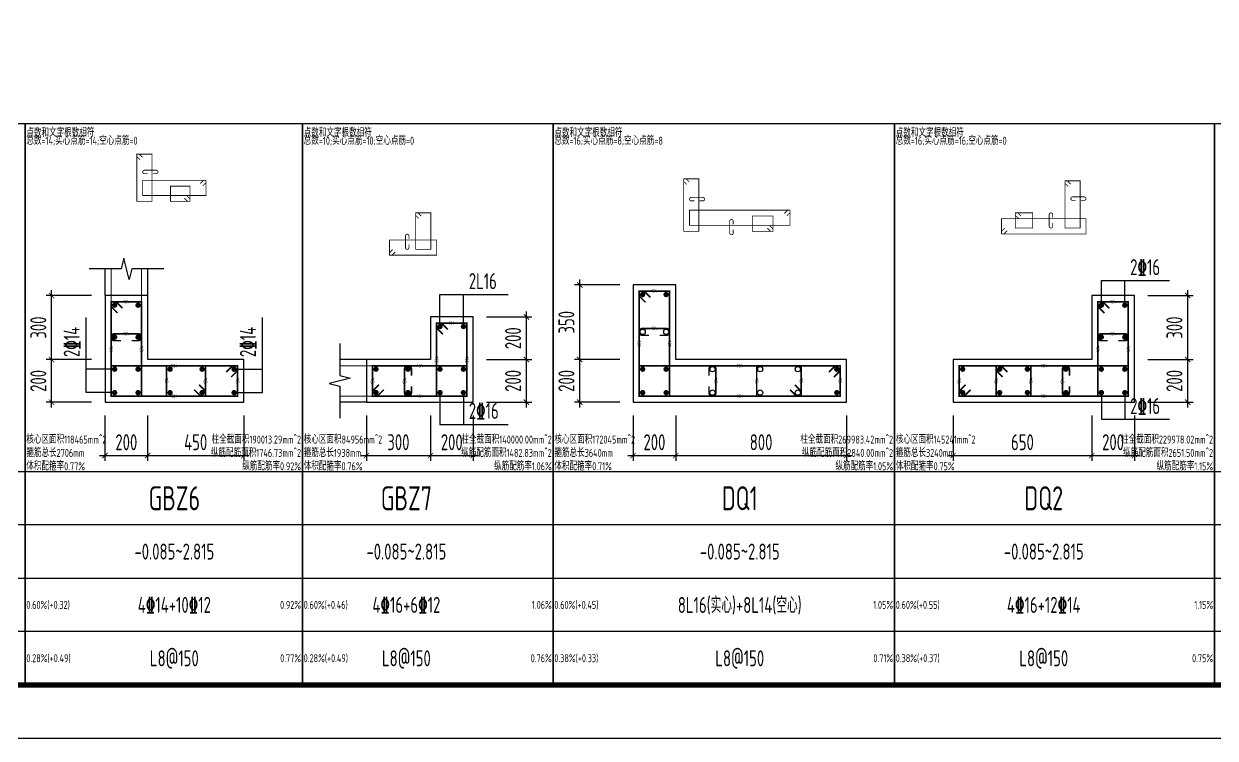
# Model space of a CAD drawing. Extents: x -668857 to 154266, y -275694 to 291306.
# Drawn here: x -319807 to -297470, y 97741 to 111138 of the extents above; entities that cross this region are included whole.
import ezdxf
from ezdxf.enums import TextEntityAlignment as Align

# ---------------------------------------------------------------- set-up
doc = ezdxf.new("R2010")
doc.units = 0
doc.header["$LTSCALE"] = 1000
doc.layers.get('0').update_dxf_attribs({"linetype": 'CONTINUOUS'})
doc.layers.get('DEFPOINTS').update_dxf_attribs({"linetype": 'CONTINUOUS'})
for name, color, linetype in [('-TK', 7, 'CONTINUOUS'), ('COLU_DE_DIM', 3, 'CONTINUOUS'), ('COLU_DE_TH', 7, 'CONTINUOUS'), ('LABEL', 1, 'CONTINUOUS'), ('LINK', 6, 'CONTINUOUS'), ('LINK-INDEX', 6, 'CONTINUOUS'), ('REIN', 6, 'CONTINUOUS'), ('TAB', 7, 'CONTINUOUS'), ('TAB_TEXT', 7, 'CONTINUOUS'), ('TEXT25', 2, 'CONTINUOUS'), ('THIN', 7, 'CONTINUOUS'), ('箍筋长度', 3, 'CONTINUOUS'), ('配箍校核', 34, 'CONTINUOUS')]:
    doc.layers.add(name, color=color, linetype=linetype)
doc.styles.add('BW_Rein', font='Tssdeng.shx', dxfattribs={"width": 0.7, "bigfont": 'hztxt.shx'})
doc.styles.add('TSSD_DIMENSION', font='Tssdeng.shx', dxfattribs={"width": 0.7, "bigfont": 'tssdchn.shx'})
doc.styles.add('TSSD_REIN', font='tssdeng.shx', dxfattribs={"width": 0.7, "height": 300, "bigfont": 'tssdchn.shx'})
doc.dimstyles.new('TSSD_25_100', dxfattribs={"dimtxt": 300, "dimasz": 100, "dimexe": 100, "dimexo": 250, "dimgap": 100, "dimtad": 1, "dimdec": 0, "dimlfac": 0.25, "dimzin": 0, "dimdsep": 46, "dimtxsty": 'TSSD_DIMENSION', "dimblk": 'ARCHTICK', "dimcen": 0, "dimdle": 100, "dimclrt": 7, "dimadec": 0, "dimazin": 0, "dimtfac": 1, "dimtdec": 0, "dimtix": 1, "dimtmove": 2, "dimatfit": 3, "dimldrblk": 'ARCHTICK', "dimfxl": 0, "dimtolj": 1, "dimtzin": 0, "dimarcsym": 0})

# ---------------------------------------------------------------- blocks, each defined once
blk = doc.blocks.new('_ArchTick')
at = {"color": 0, "linetype": 'ByBlock', "const_width": 0.15}
blk.add_lwpolyline([(-0.5, -0.5), (0.5, 0.5)], dxfattribs=at)
blk = doc.blocks.new('*D2140')
at = {"layer": 'COLU_DE_DIM', "color": 0, "lineweight": -2}
for p, q in [((-308384, 103791), (-308384, 102941)), ((-307584, 103791), (-307584, 102941)), ((-308484, 103041), (-307484, 103041))]:
    blk.add_line(p, q, dxfattribs=at)
at = {"layer": 'DEFPOINTS', "color": 0}
for p in [(-308384, 104041), (-307584, 104041), (-307584, 103041)]:
    blk.add_point(p, dxfattribs=at)
at = {"layer": 'COLU_DE_DIM', "color": 0, "lineweight": -2, "xscale": 100, "yscale": 100, "zscale": 100, "rotation": 180}
blk.add_blockref('_ArchTick', (-308384, 103041), dxfattribs=at)
at = {"layer": 'COLU_DE_DIM', "color": 0, "lineweight": -2, "xscale": 100, "yscale": 100, "zscale": 100}
blk.add_blockref('_ArchTick', (-307584, 103041), dxfattribs=at)
at = {"layer": 'COLU_DE_DIM', "color": 7, "insert": (-307984, 103291), "char_height": 300, "attachment_point": 5, "style": 'TSSD_DIMENSION'}
blk.add_mtext('\\A1;200', dxfattribs=at)
blk = doc.blocks.new('*D2141')
at = {"layer": 'COLU_DE_DIM', "color": 0, "lineweight": -2}
for p, q in [((-307584, 103791), (-307584, 102941)), ((-304384, 103791), (-304384, 102941)), ((-307684, 103041), (-304284, 103041))]:
    blk.add_line(p, q, dxfattribs=at)
at = {"layer": 'DEFPOINTS', "color": 0}
for p in [(-307584, 104041), (-304384, 104041), (-304384, 103041)]:
    blk.add_point(p, dxfattribs=at)
at = {"layer": 'COLU_DE_DIM', "color": 0, "lineweight": -2, "xscale": 100, "yscale": 100, "zscale": 100, "rotation": 180}
blk.add_blockref('_ArchTick', (-307584, 103041), dxfattribs=at)
at = {"layer": 'COLU_DE_DIM', "color": 0, "lineweight": -2, "xscale": 100, "yscale": 100, "zscale": 100}
blk.add_blockref('_ArchTick', (-304384, 103041), dxfattribs=at)
at = {"layer": 'COLU_DE_DIM', "color": 7, "insert": (-305984, 103291), "char_height": 300, "attachment_point": 5, "style": 'TSSD_DIMENSION'}
blk.add_mtext('\\A1;800', dxfattribs=at)
blk = doc.blocks.new('*D2142')
at = {"layer": 'COLU_DE_DIM', "color": 0, "lineweight": -2}
for p, q in [((-308634, 104841), (-309484, 104841)), ((-309384, 103941), (-309384, 104941)), ((-308634, 104041), (-309484, 104041))]:
    blk.add_line(p, q, dxfattribs=at)
at = {"layer": 'DEFPOINTS', "color": 0}
for p in [(-309384, 104841), (-308384, 104841), (-308384, 104041)]:
    blk.add_point(p, dxfattribs=at)
at = {"layer": 'COLU_DE_DIM', "color": 0, "lineweight": -2, "xscale": 100, "yscale": 100, "zscale": 100}
for p, rotation in [((-309384, 104841), 90), ((-309384, 104041), 270)]:
    blk.add_blockref('_ArchTick', p, dxfattribs=dict(at, rotation=rotation))
at = {"layer": 'COLU_DE_DIM', "color": 7, "insert": (-309634, 104441), "char_height": 300, "attachment_point": 5, "rotation": 90, "style": 'TSSD_DIMENSION'}
blk.add_mtext('\\A1;200', dxfattribs=at)
blk = doc.blocks.new('*D2143')
at = {"layer": 'COLU_DE_DIM', "color": 0, "lineweight": -2}
for p, q in [((-309384, 104741), (-309384, 106341)), ((-308634, 106241), (-309484, 106241)), ((-308634, 104841), (-309484, 104841))]:
    blk.add_line(p, q, dxfattribs=at)
at = {"layer": 'DEFPOINTS', "color": 0}
for p in [(-309384, 106241), (-308384, 106241), (-308384, 104841)]:
    blk.add_point(p, dxfattribs=at)
at = {"layer": 'COLU_DE_DIM', "color": 0, "lineweight": -2, "xscale": 100, "yscale": 100, "zscale": 100}
for p, rotation in [((-309384, 106241), 90), ((-309384, 104841), 270)]:
    blk.add_blockref('_ArchTick', p, dxfattribs=dict(at, rotation=rotation))
at = {"layer": 'COLU_DE_DIM', "color": 7, "insert": (-309634, 105541), "char_height": 300, "attachment_point": 5, "rotation": 90, "style": 'TSSD_DIMENSION'}
blk.add_mtext('\\A1;350', dxfattribs=at)
blk = doc.blocks.new('*D1251')
at = {"layer": 'COLU_DE_DIM', "color": 0, "lineweight": -2}
for p, q in [((-302384, 103791), (-302384, 102941)), ((-299785, 103791), (-299785, 102941)), ((-302484, 103041), (-299685, 103041))]:
    blk.add_line(p, q, dxfattribs=at)
at = {"layer": 'DEFPOINTS', "color": 0}
for p in [(-302384, 104041), (-299785, 104041), (-299785, 103041)]:
    blk.add_point(p, dxfattribs=at)
at = {"layer": 'COLU_DE_DIM', "color": 0, "lineweight": -2, "xscale": 100, "yscale": 100, "zscale": 100, "rotation": 180}
blk.add_blockref('_ArchTick', (-302384, 103041), dxfattribs=at)
at = {"layer": 'COLU_DE_DIM', "color": 0, "lineweight": -2, "xscale": 100, "yscale": 100, "zscale": 100}
blk.add_blockref('_ArchTick', (-299785, 103041), dxfattribs=at)
at = {"layer": 'COLU_DE_DIM', "color": 7, "insert": (-301084, 103291), "char_height": 300, "attachment_point": 5, "style": 'TSSD_DIMENSION'}
blk.add_mtext('\\A1;650', dxfattribs=at)
blk = doc.blocks.new('*D1252')
at = {"layer": 'COLU_DE_DIM', "color": 0, "lineweight": -2}
for p, q in [((-299785, 103791), (-299785, 102941)), ((-298985, 103791), (-298985, 102941)), ((-299885, 103041), (-298885, 103041))]:
    blk.add_line(p, q, dxfattribs=at)
at = {"layer": 'DEFPOINTS', "color": 0}
for p in [(-299785, 104041), (-298985, 104041), (-298985, 103041)]:
    blk.add_point(p, dxfattribs=at)
at = {"layer": 'COLU_DE_DIM', "color": 0, "lineweight": -2, "xscale": 100, "yscale": 100, "zscale": 100, "rotation": 180}
blk.add_blockref('_ArchTick', (-299785, 103041), dxfattribs=at)
at = {"layer": 'COLU_DE_DIM', "color": 0, "lineweight": -2, "xscale": 100, "yscale": 100, "zscale": 100}
blk.add_blockref('_ArchTick', (-298985, 103041), dxfattribs=at)
at = {"layer": 'COLU_DE_DIM', "color": 7, "insert": (-299385, 103291), "char_height": 300, "attachment_point": 5, "style": 'TSSD_DIMENSION'}
blk.add_mtext('\\A1;200', dxfattribs=at)
blk = doc.blocks.new('*D1253')
at = {"layer": 'COLU_DE_DIM', "color": 0, "lineweight": -2}
for p, q in [((-298735, 104841), (-297885, 104841)), ((-297985, 103941), (-297985, 104941)), ((-298735, 104041), (-297885, 104041))]:
    blk.add_line(p, q, dxfattribs=at)
at = {"layer": 'DEFPOINTS', "color": 0}
for p in [(-298985, 104841), (-297985, 104841), (-298985, 104041)]:
    blk.add_point(p, dxfattribs=at)
at = {"layer": 'COLU_DE_DIM', "color": 0, "lineweight": -2, "xscale": 100, "yscale": 100, "zscale": 100}
for p, rotation in [((-297985, 104841), 90), ((-297985, 104041), 270)]:
    blk.add_blockref('_ArchTick', p, dxfattribs=dict(at, rotation=rotation))
at = {"layer": 'COLU_DE_DIM', "color": 7, "insert": (-298235, 104441), "char_height": 300, "attachment_point": 5, "rotation": 90, "style": 'TSSD_DIMENSION'}
blk.add_mtext('\\A1;200', dxfattribs=at)
blk = doc.blocks.new('*D1254')
at = {"layer": 'COLU_DE_DIM', "color": 0, "lineweight": -2}
for p, q in [((-297985, 104741), (-297985, 106141)), ((-298735, 106041), (-297885, 106041)), ((-298735, 104841), (-297885, 104841))]:
    blk.add_line(p, q, dxfattribs=at)
at = {"layer": 'DEFPOINTS', "color": 0}
for p in [(-298985, 106041), (-297985, 106041), (-298985, 104841)]:
    blk.add_point(p, dxfattribs=at)
at = {"layer": 'COLU_DE_DIM', "color": 0, "lineweight": -2, "xscale": 100, "yscale": 100, "zscale": 100}
for p, rotation in [((-297985, 106041), 90), ((-297985, 104841), 270)]:
    blk.add_blockref('_ArchTick', p, dxfattribs=dict(at, rotation=rotation))
at = {"layer": 'COLU_DE_DIM', "color": 7, "insert": (-298235, 105441), "char_height": 300, "attachment_point": 5, "rotation": 90, "style": 'TSSD_DIMENSION'}
blk.add_mtext('\\A1;300', dxfattribs=at)
blk = doc.blocks.new('*D1263')
at = {"layer": 'COLU_DE_DIM', "color": 0, "lineweight": -2}
for p, q in [((-318285, 103791), (-318285, 102941)), ((-317485, 103791), (-317485, 102941)), ((-318385, 103041), (-317385, 103041))]:
    blk.add_line(p, q, dxfattribs=at)
at = {"layer": 'DEFPOINTS', "color": 0}
for p in [(-318285, 104041), (-317485, 104041), (-317485, 103041)]:
    blk.add_point(p, dxfattribs=at)
at = {"layer": 'COLU_DE_DIM', "color": 0, "lineweight": -2, "xscale": 100, "yscale": 100, "zscale": 100, "rotation": 180}
blk.add_blockref('_ArchTick', (-318285, 103041), dxfattribs=at)
at = {"layer": 'COLU_DE_DIM', "color": 0, "lineweight": -2, "xscale": 100, "yscale": 100, "zscale": 100}
blk.add_blockref('_ArchTick', (-317485, 103041), dxfattribs=at)
at = {"layer": 'COLU_DE_DIM', "color": 7, "insert": (-317885, 103291), "char_height": 300, "attachment_point": 5, "style": 'TSSD_DIMENSION'}
blk.add_mtext('\\A1;200', dxfattribs=at)
blk = doc.blocks.new('*D1264')
at = {"layer": 'COLU_DE_DIM', "color": 0, "lineweight": -2}
for p, q in [((-317485, 103791), (-317485, 102941)), ((-315684, 103791), (-315684, 102941)), ((-317585, 103041), (-315584, 103041))]:
    blk.add_line(p, q, dxfattribs=at)
at = {"layer": 'DEFPOINTS', "color": 0}
for p in [(-317485, 104041), (-315684, 104041), (-315684, 103041)]:
    blk.add_point(p, dxfattribs=at)
at = {"layer": 'COLU_DE_DIM', "color": 0, "lineweight": -2, "xscale": 100, "yscale": 100, "zscale": 100, "rotation": 180}
blk.add_blockref('_ArchTick', (-317485, 103041), dxfattribs=at)
at = {"layer": 'COLU_DE_DIM', "color": 0, "lineweight": -2, "xscale": 100, "yscale": 100, "zscale": 100}
blk.add_blockref('_ArchTick', (-315684, 103041), dxfattribs=at)
at = {"layer": 'COLU_DE_DIM', "color": 7, "insert": (-316585, 103291), "char_height": 300, "attachment_point": 5, "style": 'TSSD_DIMENSION'}
blk.add_mtext('\\A1;450', dxfattribs=at)
blk = doc.blocks.new('*D1265')
at = {"layer": 'COLU_DE_DIM', "color": 0, "lineweight": -2}
for p, q in [((-318535, 104841), (-319385, 104841)), ((-319285, 103941), (-319285, 104941)), ((-318535, 104041), (-319385, 104041))]:
    blk.add_line(p, q, dxfattribs=at)
at = {"layer": 'DEFPOINTS', "color": 0}
for p in [(-319285, 104841), (-318285, 104841), (-318285, 104041)]:
    blk.add_point(p, dxfattribs=at)
at = {"layer": 'COLU_DE_DIM', "color": 0, "lineweight": -2, "xscale": 100, "yscale": 100, "zscale": 100}
for p, rotation in [((-319285, 104841), 90), ((-319285, 104041), 270)]:
    blk.add_blockref('_ArchTick', p, dxfattribs=dict(at, rotation=rotation))
at = {"layer": 'COLU_DE_DIM', "color": 7, "insert": (-319535, 104441), "char_height": 300, "attachment_point": 5, "rotation": 90, "style": 'TSSD_DIMENSION'}
blk.add_mtext('\\A1;200', dxfattribs=at)
blk = doc.blocks.new('*D1266')
at = {"layer": 'COLU_DE_DIM', "color": 0, "lineweight": -2}
for p, q in [((-319285, 104741), (-319285, 106141)), ((-318535, 106041), (-319385, 106041)), ((-318535, 104841), (-319385, 104841))]:
    blk.add_line(p, q, dxfattribs=at)
at = {"layer": 'DEFPOINTS', "color": 0}
for p in [(-319285, 106041), (-318285, 106041), (-318285, 104841)]:
    blk.add_point(p, dxfattribs=at)
at = {"layer": 'COLU_DE_DIM', "color": 0, "lineweight": -2, "xscale": 100, "yscale": 100, "zscale": 100}
for p, rotation in [((-319285, 106041), 90), ((-319285, 104841), 270)]:
    blk.add_blockref('_ArchTick', p, dxfattribs=dict(at, rotation=rotation))
at = {"layer": 'COLU_DE_DIM', "color": 7, "insert": (-319535, 105441), "char_height": 300, "attachment_point": 5, "rotation": 90, "style": 'TSSD_DIMENSION'}
blk.add_mtext('\\A1;300', dxfattribs=at)
blk = doc.blocks.new('*D1267')
at = {"layer": 'COLU_DE_DIM', "color": 0, "lineweight": -2}
for p, q in [((-313384, 103791), (-313384, 102941)), ((-312184, 103791), (-312184, 102941)), ((-313484, 103041), (-312084, 103041))]:
    blk.add_line(p, q, dxfattribs=at)
at = {"layer": 'DEFPOINTS', "color": 0}
for p in [(-313384, 104041), (-312184, 104041), (-312184, 103041)]:
    blk.add_point(p, dxfattribs=at)
at = {"layer": 'COLU_DE_DIM', "color": 0, "lineweight": -2, "xscale": 100, "yscale": 100, "zscale": 100, "rotation": 180}
blk.add_blockref('_ArchTick', (-313384, 103041), dxfattribs=at)
at = {"layer": 'COLU_DE_DIM', "color": 0, "lineweight": -2, "xscale": 100, "yscale": 100, "zscale": 100}
blk.add_blockref('_ArchTick', (-312184, 103041), dxfattribs=at)
at = {"layer": 'COLU_DE_DIM', "color": 7, "insert": (-312784, 103291), "char_height": 300, "attachment_point": 5, "style": 'TSSD_DIMENSION'}
blk.add_mtext('\\A1;300', dxfattribs=at)
blk = doc.blocks.new('*D1268')
at = {"layer": 'COLU_DE_DIM', "color": 0, "lineweight": -2}
for p, q in [((-312184, 103791), (-312184, 102941)), ((-311384, 103791), (-311384, 102941)), ((-312284, 103041), (-311284, 103041))]:
    blk.add_line(p, q, dxfattribs=at)
at = {"layer": 'DEFPOINTS', "color": 0}
for p in [(-312184, 104041), (-311384, 104041), (-311384, 103041)]:
    blk.add_point(p, dxfattribs=at)
at = {"layer": 'COLU_DE_DIM', "color": 0, "lineweight": -2, "xscale": 100, "yscale": 100, "zscale": 100, "rotation": 180}
blk.add_blockref('_ArchTick', (-312184, 103041), dxfattribs=at)
at = {"layer": 'COLU_DE_DIM', "color": 0, "lineweight": -2, "xscale": 100, "yscale": 100, "zscale": 100}
blk.add_blockref('_ArchTick', (-311384, 103041), dxfattribs=at)
at = {"layer": 'COLU_DE_DIM', "color": 7, "insert": (-311784, 103291), "char_height": 300, "attachment_point": 5, "style": 'TSSD_DIMENSION'}
blk.add_mtext('\\A1;200', dxfattribs=at)
blk = doc.blocks.new('*D1269')
at = {"layer": 'COLU_DE_DIM', "color": 0, "lineweight": -2}
for p, q in [((-311134, 104841), (-310284, 104841)), ((-310384, 103941), (-310384, 104941)), ((-311134, 104041), (-310284, 104041))]:
    blk.add_line(p, q, dxfattribs=at)
at = {"layer": 'DEFPOINTS', "color": 0}
for p in [(-311384, 104841), (-310384, 104841), (-311384, 104041)]:
    blk.add_point(p, dxfattribs=at)
at = {"layer": 'COLU_DE_DIM', "color": 0, "lineweight": -2, "xscale": 100, "yscale": 100, "zscale": 100}
for p, rotation in [((-310384, 104841), 90), ((-310384, 104041), 270)]:
    blk.add_blockref('_ArchTick', p, dxfattribs=dict(at, rotation=rotation))
at = {"layer": 'COLU_DE_DIM', "color": 7, "insert": (-310634, 104441), "char_height": 300, "attachment_point": 5, "rotation": 90, "style": 'TSSD_DIMENSION'}
blk.add_mtext('\\A1;200', dxfattribs=at)
blk = doc.blocks.new('*D1270')
at = {"layer": 'COLU_DE_DIM', "color": 0, "lineweight": -2}
for p, q in [((-310384, 104741), (-310384, 105741)), ((-311134, 105641), (-310284, 105641)), ((-311134, 104841), (-310284, 104841))]:
    blk.add_line(p, q, dxfattribs=at)
at = {"layer": 'DEFPOINTS', "color": 0}
for p in [(-311384, 105641), (-310384, 105641), (-311384, 104841)]:
    blk.add_point(p, dxfattribs=at)
at = {"layer": 'COLU_DE_DIM', "color": 0, "lineweight": -2, "xscale": 100, "yscale": 100, "zscale": 100}
for p, rotation in [((-310384, 105641), 90), ((-310384, 104841), 270)]:
    blk.add_blockref('_ArchTick', p, dxfattribs=dict(at, rotation=rotation))
at = {"layer": 'COLU_DE_DIM', "color": 7, "insert": (-310634, 105241), "char_height": 300, "attachment_point": 5, "rotation": 90, "style": 'TSSD_DIMENSION'}
blk.add_mtext('\\A1;200', dxfattribs=at)
blk = doc.blocks.new('A1')
blk.add_lwpolyline([(0, 59400), (0, 0), (84100, 0), (84100, 59400)], close=True)
at = {"const_width": 100}
blk.add_lwpolyline([(2500, 58400), (2500, 1000), (83100, 1000), (83100, 58400)], close=True, dxfattribs=at)

msp = doc.modelspace()

# ---------------------------------------------------------------- linework, layer by layer
at = {"layer": 'COLU_DE_TH'}
for points in [[(-308384.43, 104040.98), (-304384.43, 104040.98), (-304384.43, 104840.98), (-307584.43, 104840.98), (-307584.43, 106240.64), (-308384.43, 106240.64), (-308384.43, 104040.98)], [(-317484.7, 106040.98), (-318284.7, 106040.98), (-318284.7, 104040.98), (-315684.43, 104040.98), (-315684.43, 104840.98), (-317484.7, 104840.98), (-317484.7, 106040.98)], [(-299784.53, 106040.64), (-299784.53, 104840.98), (-302384.43, 104840.98), (-302384.43, 104040.98), (-298984.53, 104040.98), (-298984.53, 106040.64), (-299784.53, 106040.64)], [(-313384.43, 104840.98), (-313384.43, 104040.98), (-311384.43, 104040.98), (-311384.43, 105640.98), (-312184.43, 105640.98), (-312184.43, 104840.98), (-313384.43, 104840.98)]]:
    msp.add_lwpolyline(points, close=True, dxfattribs=at)
at = {"layer": 'LABEL'}
for p, q in [((-299604.53, 106323.71), (-298324.53, 106323.71)), ((-299604.53, 105860.64), (-299604.53, 106323.71)), ((-299164.53, 105860.64), (-299164.53, 106323.71)), ((-312004.43, 106060.98), (-310724.43, 106060.98)), ((-312004.43, 105460.98), (-312004.43, 106060.98)), ((-311564.43, 105460.98), (-311564.43, 106060.98)), ((-318636.97, 104220.98), (-318636.97, 105627.74)), ((-315332.16, 104220.98), (-315332.16, 105627.74)), ((-318104.7, 104660.98), (-318636.97, 104660.98)), ((-315864.43, 104660.98), (-315332.16, 104660.98)), ((-318104.7, 104220.98), (-318636.97, 104220.98)), ((-315864.43, 104220.98), (-315332.16, 104220.98)), ((-312004.43, 104220.98), (-312004.43, 103620.98)), ((-311564.43, 104220.98), (-311564.43, 103620.98)), ((-299604.53, 104220.98), (-299604.53, 103725.45)), ((-299164.53, 104220.98), (-299164.53, 103725.45)), ((-299604.53, 103725.45), (-298324.53, 103725.45)), ((-312004.43, 103620.98), (-310724.43, 103620.98))]:
    msp.add_line(p, q, dxfattribs=at)
at = {"layer": 'LINK', "const_width": 30}
for points in [[(-308149.43, 105913.72), (-308269.43, 106033.72), (-308269.43, 106125.64), (-307699.43, 106125.64), (-307699.43, 104155.98), (-308269.43, 104155.98), (-308269.43, 106125.64), (-308177.51, 106125.64), (-308057.51, 106005.64)], [(-318049.7, 105714.05), (-318169.7, 105834.05), (-318169.7, 105925.98), (-317599.7, 105925.98), (-317599.7, 104155.98), (-318169.7, 104155.98), (-318169.7, 105925.98), (-318077.77, 105925.98), (-317957.77, 105805.98)], [(-299549.53, 105713.71), (-299669.53, 105833.71), (-299669.53, 105925.64), (-299099.53, 105925.64), (-299099.53, 104155.98), (-299669.53, 104155.98), (-299669.53, 105925.64), (-299577.61, 105925.64), (-299457.61, 105805.64)], [(-311949.43, 105314.05), (-312069.43, 105434.05), (-312069.43, 105525.98), (-311499.43, 105525.98), (-311499.43, 104155.98), (-312069.43, 104155.98), (-312069.43, 105525.98), (-311977.51, 105525.98), (-311857.51, 105405.98)], [(-316011.36, 104605.98), (-315891.36, 104725.98), (-315799.43, 104725.98), (-315799.43, 104155.98), (-318169.7, 104155.98), (-318169.7, 104725.98), (-315799.43, 104725.98), (-315799.43, 104634.05), (-315919.43, 104514.05)], [(-316519.52, 104367.9), (-316399.52, 104247.9), (-316399.52, 104155.98), (-317129.61, 104155.98), (-317129.61, 104725.98), (-316399.52, 104725.98), (-316399.52, 104155.98), (-316491.45, 104155.98), (-316611.45, 104275.98)], [(-313057.51, 104275.98), (-313177.51, 104155.98), (-313269.43, 104155.98), (-313269.43, 104725.98), (-311499.43, 104725.98), (-311499.43, 104155.98), (-313269.43, 104155.98), (-313269.43, 104247.9), (-313149.43, 104367.9)], [(-304711.36, 104605.98), (-304591.36, 104725.98), (-304499.43, 104725.98), (-304499.43, 104155.98), (-308269.43, 104155.98), (-308269.43, 104725.98), (-304499.43, 104725.98), (-304499.43, 104634.05), (-304619.43, 104514.05)], [(-305350.07, 104367.9), (-305230.07, 104247.9), (-305230.07, 104155.98), (-306066.41, 104155.98), (-306066.41, 104725.98), (-305230.07, 104725.98), (-305230.07, 104155.98), (-305322, 104155.98), (-305442, 104275.98)], [(-302057.51, 104275.98), (-302177.51, 104155.98), (-302269.43, 104155.98), (-302269.43, 104725.98), (-299099.53, 104725.98), (-299099.53, 104155.98), (-302269.43, 104155.98), (-302269.43, 104247.9), (-302149.43, 104367.9)], [(-301456.42, 104514.05), (-301576.42, 104634.05), (-301576.42, 104725.98), (-300926.44, 104725.98), (-300926.44, 104155.98), (-301576.42, 104155.98), (-301576.42, 104725.98), (-301484.49, 104725.98), (-301364.49, 104605.98)]]:
    msp.add_lwpolyline(points, dxfattribs=at)
for points in [[(-307884.43, 105295.81), (-307764.43, 105295.81, 1), (-307764.43, 105425.81), (-308204.43, 105425.81, 1), (-308204.43, 105295.81), (-308084.43, 105295.81)], [(-317784.7, 105195.98), (-317664.7, 105195.98, 1), (-317664.7, 105325.98), (-318104.7, 105325.98, 1), (-318104.7, 105195.98), (-317984.7, 105195.98)], [(-299284.53, 105195.81), (-299164.53, 105195.81, 1), (-299164.53, 105325.81), (-299604.53, 105325.81, 1), (-299604.53, 105195.81), (-299484.53, 105195.81)], [(-312539.43, 104540.98), (-312539.43, 104660.98, 1), (-312669.43, 104660.98), (-312669.43, 104220.98, 1), (-312539.43, 104220.98), (-312539.43, 104340.98)], [(-306960.07, 104340.98), (-306960.07, 104220.98, 1), (-306830.07, 104220.98), (-306830.07, 104660.98, 1), (-306960.07, 104660.98), (-306960.07, 104540.98)], [(-300203.59, 104540.98), (-300203.59, 104660.98, 1), (-300333.59, 104660.98), (-300333.59, 104220.98, 1), (-300203.59, 104220.98), (-300203.59, 104340.98)]]:
    msp.add_lwpolyline(points, format="xyb", dxfattribs=at)
at = {"layer": 'LINK-INDEX', "const_width": 15}
for points in [[(-317627.13, 108587.2), (-317687.13, 108647.2), (-317687.13, 108693.16), (-317402.13, 108693.16), (-317402.13, 107808.16), (-317687.13, 107808.16), (-317687.13, 108693.16), (-317641.17, 108693.16), (-317581.17, 108633.16)], [(-316497.96, 108143.16), (-316437.96, 108203.16), (-316392, 108203.16), (-316392, 107918.16), (-317577.13, 107918.16), (-317577.13, 108203.16), (-316392, 108203.16), (-316392, 108157.2), (-316452, 108097.2)], [(-307376.93, 108126.04), (-307436.93, 108186.04), (-307436.93, 108232), (-307151.93, 108232), (-307151.93, 107247.16), (-307436.93, 107247.16), (-307436.93, 108232), (-307390.97, 108232), (-307330.97, 108172)], [(-300227.01, 108086.69), (-300287.01, 108146.69), (-300287.01, 108192.65), (-300002.01, 108192.65), (-300002.01, 107307.82), (-300287.01, 107307.82), (-300287.01, 108192.65), (-300241.05, 108192.65), (-300181.05, 108132.65)], [(-316752.04, 107914.12), (-316692.04, 107854.12), (-316692.04, 107808.16), (-317057.09, 107808.16), (-317057.09, 108093.16), (-316692.04, 108093.16), (-316692.04, 107808.16), (-316738.01, 107808.16), (-316798.01, 107868.16)], [(-312401.93, 107487.2), (-312461.93, 107547.2), (-312461.93, 107593.16), (-312176.93, 107593.16), (-312176.93, 106908.16), (-312461.93, 106908.16), (-312461.93, 107593.16), (-312415.97, 107593.16), (-312355.97, 107533.16)], [(-305547.89, 107582.16), (-305487.89, 107642.16), (-305441.93, 107642.16), (-305441.93, 107357.16), (-307326.93, 107357.16), (-307326.93, 107642.16), (-305441.93, 107642.16), (-305441.93, 107596.2), (-305501.93, 107536.2)], [(-305821.93, 107353.13), (-305761.93, 107293.13), (-305761.93, 107247.16), (-306146.93, 107247.16), (-306146.93, 107532.16), (-305761.93, 107532.16), (-305761.93, 107247.16), (-305807.89, 107247.16), (-305867.89, 107307.16)], [(-301371, 107257.82), (-301431, 107197.82), (-301476.96, 107197.82), (-301476.96, 107482.82), (-299892.01, 107482.82), (-299892.01, 107197.82), (-301476.96, 107197.82), (-301476.96, 107243.78), (-301416.96, 107303.78)], [(-301156.97, 107486.86), (-301216.97, 107546.86), (-301216.97, 107592.82), (-300891.98, 107592.82), (-300891.98, 107307.82), (-301216.97, 107307.82), (-301216.97, 107592.82), (-301171.01, 107592.82), (-301111.01, 107532.82)], [(-312845.97, 106858.16), (-312905.97, 106798.16), (-312951.93, 106798.16), (-312951.93, 107083.16), (-312066.93, 107083.16), (-312066.93, 106798.16), (-312951.93, 106798.16), (-312951.93, 106844.12), (-312891.93, 106904.12)]]:
    msp.add_lwpolyline(points, dxfattribs=at)
for points in [[(-317384.63, 108328.16), (-317324.63, 108328.16, 1), (-317324.63, 108393.16), (-317544.63, 108393.16, 1), (-317544.63, 108328.16), (-317484.63, 108328.16)], [(-307134.43, 107817.08), (-307074.43, 107817.08, 1), (-307074.43, 107882.08), (-307294.43, 107882.08, 1), (-307294.43, 107817.08), (-307234.43, 107817.08)], [(-299984.51, 107827.73), (-299924.51, 107827.73, 1), (-299924.51, 107892.73), (-300144.51, 107892.73, 1), (-300144.51, 107827.73), (-300084.51, 107827.73)], [(-306506.93, 107374.66), (-306506.93, 107434.66, 1), (-306571.93, 107434.66), (-306571.93, 107214.66, 1), (-306506.93, 107214.66), (-306506.93, 107274.66)], [(-300516.98, 107500.32), (-300516.98, 107560.32, 1), (-300581.98, 107560.32), (-300581.98, 107340.32, 1), (-300516.98, 107340.32), (-300516.98, 107400.32)], [(-312586.93, 107100.66), (-312586.93, 107160.66, 1), (-312651.93, 107160.66), (-312651.93, 106940.66, 1), (-312586.93, 106940.66), (-312586.93, 107000.66)]]:
    msp.add_lwpolyline(points, format="xyb", dxfattribs=at)
at = {"layer": 'LINK-INDEX', "color": 1, "const_width": 20}
for points in [[(-318169.7, 105825.98), (-318169.7, 106540.98)], [(-317599.7, 105825.98), (-317599.7, 106540.98)], [(-313169.43, 104725.98), (-313884.43, 104725.98)], [(-313169.43, 104155.98), (-313884.43, 104155.98)]]:
    msp.add_lwpolyline(points, dxfattribs=at)
at = {"layer": 'REIN', "const_width": 50}
for points in [[(-308229.43, 106060.64, 1), (-308179.43, 106060.64, 1), (-308229.43, 106060.64)], [(-307789.43, 106060.64, 1), (-307739.43, 106060.64, 1), (-307789.43, 106060.64)], [(-318129.7, 105860.98, 1), (-318079.7, 105860.98, 1), (-318129.7, 105860.98)], [(-317689.7, 105860.98, 1), (-317639.7, 105860.98, 1), (-317689.7, 105860.98)], [(-299629.53, 105860.64, 1), (-299579.53, 105860.64, 1), (-299629.53, 105860.64)], [(-299189.53, 105860.64, 1), (-299139.53, 105860.64, 1), (-299189.53, 105860.64)], [(-312029.43, 105460.98, 1), (-311979.43, 105460.98, 1), (-312029.43, 105460.98)], [(-311589.43, 105460.98, 1), (-311539.43, 105460.98, 1), (-311589.43, 105460.98)], [(-318129.7, 105260.98, 1), (-318079.7, 105260.98, 1), (-318129.7, 105260.98)], [(-317689.7, 105260.98, 1), (-317639.7, 105260.98, 1), (-317689.7, 105260.98)], [(-299629.53, 105260.81, 1), (-299579.53, 105260.81, 1), (-299629.53, 105260.81)], [(-299189.53, 105260.81, 1), (-299139.53, 105260.81, 1), (-299189.53, 105260.81)], [(-318129.7, 104660.98, 1), (-318079.7, 104660.98, 1), (-318129.7, 104660.98)], [(-317689.7, 104660.98, 1), (-317639.7, 104660.98, 1), (-317689.7, 104660.98)], [(-317089.61, 104660.98, 1), (-317039.61, 104660.98, 1), (-317089.61, 104660.98)], [(-316489.52, 104660.98, 1), (-316439.52, 104660.98, 1), (-316489.52, 104660.98)], [(-315889.43, 104660.98, 1), (-315839.43, 104660.98, 1), (-315889.43, 104660.98)], [(-313229.43, 104660.98, 1), (-313179.43, 104660.98, 1), (-313229.43, 104660.98)], [(-312629.43, 104660.98, 1), (-312579.43, 104660.98, 1), (-312629.43, 104660.98)], [(-312029.43, 104660.98, 1), (-311979.43, 104660.98, 1), (-312029.43, 104660.98)], [(-311589.43, 104660.98, 1), (-311539.43, 104660.98, 1), (-311589.43, 104660.98)], [(-308229.43, 104660.98, 1), (-308179.43, 104660.98, 1), (-308229.43, 104660.98)], [(-307789.43, 104660.98, 1), (-307739.43, 104660.98, 1), (-307789.43, 104660.98)], [(-304589.43, 104660.98, 1), (-304539.43, 104660.98, 1), (-304589.43, 104660.98)], [(-302229.43, 104660.98, 1), (-302179.43, 104660.98, 1), (-302229.43, 104660.98)], [(-301536.42, 104660.98, 1), (-301486.42, 104660.98, 1), (-301536.42, 104660.98)], [(-301016.44, 104660.98, 1), (-300966.44, 104660.98, 1), (-301016.44, 104660.98)], [(-300293.59, 104660.98, 1), (-300243.59, 104660.98, 1), (-300293.59, 104660.98)], [(-299629.53, 104660.98, 1), (-299579.53, 104660.98, 1), (-299629.53, 104660.98)], [(-299189.53, 104660.98, 1), (-299139.53, 104660.98, 1), (-299189.53, 104660.98)], [(-318129.7, 104220.98, 1), (-318079.7, 104220.98, 1), (-318129.7, 104220.98)], [(-317689.7, 104220.98, 1), (-317639.7, 104220.98, 1), (-317689.7, 104220.98)], [(-317089.61, 104220.98, 1), (-317039.61, 104220.98, 1), (-317089.61, 104220.98)], [(-316489.52, 104220.98, 1), (-316439.52, 104220.98, 1), (-316489.52, 104220.98)], [(-315889.43, 104220.98, 1), (-315839.43, 104220.98, 1), (-315889.43, 104220.98)], [(-313229.43, 104220.98, 1), (-313179.43, 104220.98, 1), (-313229.43, 104220.98)], [(-312629.43, 104220.98, 1), (-312579.43, 104220.98, 1), (-312629.43, 104220.98)], [(-312029.43, 104220.98, 1), (-311979.43, 104220.98, 1), (-312029.43, 104220.98)], [(-311589.43, 104220.98, 1), (-311539.43, 104220.98, 1), (-311589.43, 104220.98)], [(-308229.43, 104220.98, 1), (-308179.43, 104220.98, 1), (-308229.43, 104220.98)], [(-307789.43, 104220.98, 1), (-307739.43, 104220.98, 1), (-307789.43, 104220.98)], [(-304589.43, 104220.98, 1), (-304539.43, 104220.98, 1), (-304589.43, 104220.98)], [(-302229.43, 104220.98, 1), (-302179.43, 104220.98, 1), (-302229.43, 104220.98)], [(-301536.42, 104220.98, 1), (-301486.42, 104220.98, 1), (-301536.42, 104220.98)], [(-301016.44, 104220.98, 1), (-300966.44, 104220.98, 1), (-301016.44, 104220.98)], [(-300293.59, 104220.98, 1), (-300243.59, 104220.98, 1), (-300293.59, 104220.98)], [(-299629.53, 104220.98, 1), (-299579.53, 104220.98, 1), (-299629.53, 104220.98)], [(-299189.53, 104220.98, 1), (-299139.53, 104220.98, 1), (-299189.53, 104220.98)]]:
    msp.add_lwpolyline(points, format="xyb", close=True, dxfattribs=at)
at = {"layer": 'REIN'}
for centre in [(-308204.43, 105360.81), (-307764.43, 105360.81), (-306895.07, 104660.98), (-306001.41, 104660.98), (-305295.07, 104660.98), (-306895.07, 104220.98), (-306001.41, 104220.98), (-305295.07, 104220.98)]:
    msp.add_circle(centre, 50, dxfattribs=at)
at = {"layer": 'TAB'}
for points in [[(-325684.7, 109270.53), (-319784.7, 109270.53), (-319784.7, 98740.98), (-325684.7, 98740.98), (-325684.7, 109270.53), (-325684.7, 102740.98), (-319784.7, 102740.98), (-319784.7, 101740.98), (-325684.7, 101740.98), (-325684.7, 100740.98), (-319784.7, 100740.98), (-319784.7, 99740.98), (-325684.7, 99740.98)], [(-319784.7, 109270.53), (-314584.43, 109270.53), (-314584.43, 98740.98), (-319784.7, 98740.98), (-319784.7, 109270.53), (-319784.7, 102740.98), (-314584.43, 102740.98), (-314584.43, 101740.98), (-319784.7, 101740.98), (-319784.7, 100740.98), (-314584.43, 100740.98), (-314584.43, 99740.98), (-319784.7, 99740.98)], [(-314584.43, 109270.53), (-309884.43, 109270.53), (-309884.43, 98740.98), (-314584.43, 98740.98), (-314584.43, 109270.53), (-314584.43, 102740.98), (-309884.43, 102740.98), (-309884.43, 101740.98), (-314584.43, 101740.98), (-314584.43, 100740.98), (-309884.43, 100740.98), (-309884.43, 99740.98), (-314584.43, 99740.98)], [(-309884.43, 109270.53), (-303484.43, 109270.53), (-303484.43, 98740.98), (-309884.43, 98740.98), (-309884.43, 109270.53), (-309884.43, 102740.98), (-303484.43, 102740.98), (-303484.43, 101740.98), (-309884.43, 101740.98), (-309884.43, 100740.98), (-303484.43, 100740.98), (-303484.43, 99740.98), (-309884.43, 99740.98)], [(-303484.43, 109270.53), (-297484.53, 109270.53), (-297484.53, 98740.98), (-303484.43, 98740.98), (-303484.43, 109270.53), (-303484.43, 102740.98), (-297484.53, 102740.98), (-297484.53, 101740.98), (-303484.43, 101740.98), (-303484.43, 100740.98), (-297484.53, 100740.98), (-297484.53, 99740.98), (-303484.43, 99740.98)], [(-297484.53, 109270.53), (-291484.53, 109270.53), (-291484.53, 98740.98), (-297484.53, 98740.98), (-297484.53, 109270.53), (-297484.53, 102740.98), (-291484.53, 102740.98), (-291484.53, 101740.98), (-297484.53, 101740.98), (-297484.53, 100740.98), (-291484.53, 100740.98), (-291484.53, 99740.98), (-297484.53, 99740.98)]]:
    msp.add_lwpolyline(points, dxfattribs=at)
at = {"layer": 'THIN'}
for p, q in [((-318284.7, 106040.98), (-318284.7, 106540.98)), ((-317484.7, 106040.98), (-317484.7, 106540.98)), ((-313384.43, 104840.98), (-313884.43, 104840.98)), ((-313384.43, 104040.98), (-313884.43, 104040.98))]:
    msp.add_line(p, q, dxfattribs=at)
for points in [[(-317184.7, 106540.98), (-317784.7, 106540.98), (-317834.7, 106340.98), (-317934.7, 106740.98), (-317984.7, 106540.98), (-318584.7, 106540.98)], [(-313884.43, 105140.98), (-313884.43, 104540.98), (-313684.43, 104490.98), (-314084.43, 104390.98), (-313884.43, 104340.98), (-313884.43, 103740.98)]]:
    msp.add_lwpolyline(points, dxfattribs=at)

# ---------------------------------------------------------------- block references
at = {"layer": '-TK'}
msp.add_blockref('A1', (-353584.71, 97740.98), dxfattribs=at)

# ---------------------------------------------------------------- texts
at = {"layer": 'TAB_TEXT', "style": 'TSSD_REIN', "width": 0.7}
for s, height, p in [('GBZ6', 450, (-316984.57, 102240.98)), ('GBZ7', 450, (-312634.43, 102240.98)), ('DQ1', 450, (-306384.43, 102240.98)), ('DQ2', 450, (-300684.48, 102240.98)), ('-0.085~2.815', 300, (-316984.57, 101240.98)), ('-0.085~2.815', 300, (-312634.43, 101240.98)), ('-0.085~2.815', 300, (-306384.43, 101240.98)), ('-0.085~2.815', 300, (-300684.48, 101240.98)), ('8L16(实心)+8L14(空心)', 300, (-306384.43, 100240.98)), ('L8@150', 300, (-316984.57, 99240.98)), ('L8@150', 300, (-312634.43, 99240.98)), ('L8@150', 300, (-306384.43, 99240.98)), ('L8@150', 300, (-300684.48, 99240.98))]:
    msp.add_text(s, height=height, dxfattribs=at).set_placement(p, align=Align.MIDDLE)
at = {"layer": 'TAB_TEXT', "color": 1, "style": 'TSSD_REIN', "width": 0.7}
for s, p in [('4%%13214+10%%13212', (-316984.57, 100240.98)), ('4%%13216+6%%13212', (-312634.43, 100240.98)), ('4%%13216+12%%13214', (-300684.48, 100240.98))]:
    msp.add_text(s, height=300, dxfattribs=at).set_placement(p, align=Align.MIDDLE)
at = {"layer": 'TEXT25', "color": 1, "style": 'TSSD_REIN', "width": 0.7}
for s, p in [('2%%13216', (-299064.53, 106334.77)), ('2L16', (-311464.43, 106072.04)), ('2%%13216', (-299064.53, 103728.83)), ('2%%13216', (-311464.43, 103639.05))]:
    msp.add_text(s, height=300, dxfattribs=at).set_placement(p, align=Align.BOTTOM_LEFT)
at = {"layer": 'TEXT25', "style": 'TSSD_REIN', "width": 0.7}
for p in [(-318669.24, 104887.74), (-315364.43, 104887.74)]:
    msp.add_text('2%%13214', height=300, rotation=89.999998, dxfattribs=at).set_placement(p, align=Align.BOTTOM_LEFT)
at = {"layer": '箍筋长度', "style": 'BW_Rein', "width": 0.7}
for s, rotation, p in [('134', 0, (-307984.43, 106125.64)), ('134', 360, (-317884.7, 105925.98)), ('134', 0.000087, (-299384.53, 105925.64)), ('134', 360, (-311784.43, 105525.98)), ('134', 360, (-299384.53, 105325.81)), ('434', 90, (-318169.7, 105040.98)), ('434', 90, (-317599.7, 105040.98)), ('484', 90, (-308269.43, 105140.81)), ('484', 90, (-307699.43, 105140.81)), ('434', 90.000087, (-299669.53, 105040.81)), ('434', 90.000087, (-299099.53, 105040.81)), ('434', 360, (-312384.43, 104725.98)), ('334', 90, (-312069.43, 104840.98)), ('334', 90, (-311499.43, 104840.98)), ('784', 360, (-300684.48, 104725.98)), ('134', 90, (-317129.61, 104440.98)), ('134', 90, (-316399.52, 104440.98)), ('134', 90, (-315799.43, 104440.98)), ('134', 90, (-313269.43, 104440.98)), ('134', 90, (-312669.43, 104440.98)), ('134', 90, (-306830.07, 104440.98)), ('134', 90, (-306066.41, 104440.98)), ('134', 90, (-305230.07, 104440.98)), ('134', 90, (-304499.43, 104440.98)), ('134', 90, (-302269.43, 104440.98)), ('134', 90, (-301576.42, 104440.98)), ('134', 90.000029, (-300926.44, 104440.98)), ('134', 90, (-300333.59, 104440.98)), ('434', 360, (-312384.43, 104155.98))]:
    msp.add_text(s, height=65, rotation=rotation, dxfattribs=at).set_placement(p, align=Align.MIDDLE_CENTER)
for s, p in [('134', (-307984.43, 105425.81)), ('134', (-317884.7, 105325.98)), ('584', (-316984.57, 104725.98)), ('934', (-306384.43, 104725.98)), ('584', (-316984.57, 104155.98)), ('934', (-306384.43, 104155.98)), ('784', (-300684.48, 104155.98))]:
    msp.add_text(s, height=65, dxfattribs=at).set_placement(p, align=Align.MIDDLE_CENTER)
at = {"layer": '配箍校核', "style": 'BW_Rein', "width": 0.7}
for s, p in [('点数和文字根数相符', (-319759.7, 109020.53)), ('总数=14;实心点筋=14;空心点筋=0', (-319759.7, 108870.53)), ('点数和文字根数相符', (-314559.43, 109020.53)), ('总数=10;实心点筋=10;空心点筋=0', (-314559.43, 108870.53)), ('点数和文字根数相符', (-309859.43, 109020.53)), ('总数=16;实心点筋=8;空心点筋=8', (-309859.43, 108870.53)), ('点数和文字根数相符', (-303459.43, 109020.53)), ('总数=16;实心点筋=16;空心点筋=0', (-303459.43, 108870.53)), ('核心区面积118465mm^ 2', (-319759.7, 103265.98)), ('核心区面积84956mm^ 2', (-314559.43, 103265.98)), ('核心区面积172045mm^ 2', (-309859.43, 103265.98)), ('核心区面积145241mm^ 2', (-303459.43, 103265.98)), ('箍筋总长2706mm', (-319759.7, 103015.98)), ('箍筋总长1938mm', (-314559.43, 103015.98)), ('箍筋总长3640mm', (-309859.43, 103015.98)), ('箍筋总长3240mm', (-303459.43, 103015.98)), ('体积配箍率0.77%', (-319759.7, 102765.98)), ('体积配箍率0.76%', (-314559.43, 102765.98)), ('体积配箍率0.71%', (-309859.43, 102765.98)), ('体积配箍率0.75%', (-303459.43, 102765.98))]:
    msp.add_text(s, height=150, dxfattribs=at).set_placement(p)
for s, p in [('柱全截面积190013.29mm^ 2', (-314609.43, 103265.98)), ('柱全截面积140000.00mm^ 2', (-309909.43, 103265.98)), ('柱全截面积269983.42mm^ 2', (-303509.43, 103265.98)), ('柱全截面积229978.02mm^ 2', (-297509.53, 103265.98)), ('纵筋配筋面积1746.73mm^ 2', (-314609.43, 103015.98)), ('纵筋配筋面积1482.83mm^ 2', (-309909.43, 103015.98)), ('纵筋配筋面积2840.00mm^ 2', (-303509.43, 103015.98)), ('纵筋配筋面积2651.50mm^ 2', (-297509.53, 103015.98)), ('纵筋配筋率0.92%', (-314609.43, 102765.98)), ('纵筋配筋率1.06%', (-309909.43, 102765.98)), ('纵筋配筋率1.05%', (-303509.43, 102765.98)), ('纵筋配筋率1.15%', (-297509.53, 102765.98))]:
    msp.add_text(s, height=150, dxfattribs=at).set_placement(p, align=Align.RIGHT)
for s, p in [('0.60%(+0.32)', (-319759.7, 100240.98)), ('0.60%(+0.46)', (-314559.43, 100240.98)), ('0.60%(+0.45)', (-309859.43, 100240.98)), ('0.60%(+0.55)', (-303459.43, 100240.98)), ('0.28%(+0.49)', (-319759.7, 99240.98)), ('0.28%(+0.49)', (-314559.43, 99240.98)), ('0.38%(+0.33)', (-309859.43, 99240.98)), ('0.38%(+0.37)', (-303459.43, 99240.98))]:
    msp.add_text(s, height=150, dxfattribs=at).set_placement(p, align=Align.MIDDLE_LEFT)
for s, p in [('0.92%', (-314609.43, 100240.98)), ('1.06%', (-309909.43, 100240.98)), ('1.05%', (-303509.43, 100240.98)), ('1.15%', (-297509.53, 100240.98)), ('0.77%', (-314609.43, 99240.98)), ('0.76%', (-309909.43, 99240.98)), ('0.71%', (-303509.43, 99240.98)), ('0.75%', (-297509.53, 99240.98))]:
    msp.add_text(s, height=150, dxfattribs=at).set_placement(p, align=Align.MIDDLE_RIGHT)

# ---------------------------------------------------------------- dimensions: what is measured, and where the dimension line sits
at = {"layer": 'COLU_DE_DIM'}
for base, p1, p2, picture, middle in [((-309384.43, 106240.64), (-308384.43, 104840.98), (-308384.43, 106240.64), '*D2143', (-309634.43, 105540.81)), ((-319284.7, 106040.98), (-318284.7, 104840.98), (-318284.7, 106040.98), '*D1266', (-319534.7, 105440.98)), ((-297984.53, 106040.64), (-298984.53, 104840.98), (-298984.53, 106040.64), '*D1254', (-298234.53, 105440.81)), ((-310384.43, 105640.98), (-311384.43, 104840.98), (-311384.43, 105640.98), '*D1270', (-310634.43, 105240.98)), ((-319284.7, 104840.98), (-318284.7, 104040.98), (-318284.7, 104840.98), '*D1265', (-319534.7, 104440.98)), ((-310384.43, 104840.98), (-311384.43, 104040.98), (-311384.43, 104840.98), '*D1269', (-310634.43, 104440.98)), ((-309384.43, 104840.98), (-308384.43, 104040.98), (-308384.43, 104840.98), '*D2142', (-309634.43, 104440.98)), ((-297984.53, 104840.98), (-298984.53, 104040.98), (-298984.53, 104840.98), '*D1253', (-298234.53, 104440.98))]:
    dim = msp.add_linear_dim(base=base, p1=p1, p2=p2, angle=90, dimstyle='TSSD_25_100', dxfattribs=at)
    dim.commit()
    dim.dimension.update_dxf_attribs({"geometry": picture, "text_midpoint": middle})
for base, p1, p2, picture, middle in [((-317484.7, 103040.98), (-318284.7, 104040.98), (-317484.7, 104040.98), '*D1263', (-317884.7, 103290.98)), ((-315684.43, 103040.98), (-317484.7, 104040.98), (-315684.43, 104040.98), '*D1264', (-316584.57, 103290.98)), ((-312184.43, 103040.98), (-313384.43, 104040.98), (-312184.43, 104040.98), '*D1267', (-312784.43, 103290.98)), ((-311384.43, 103040.98), (-312184.43, 104040.98), (-311384.43, 104040.98), '*D1268', (-311784.43, 103290.98)), ((-307584.43, 103040.98), (-308384.43, 104040.98), (-307584.43, 104040.98), '*D2140', (-307984.43, 103290.98)), ((-304384.43, 103040.98), (-307584.43, 104040.98), (-304384.43, 104040.98), '*D2141', (-305984.43, 103290.98)), ((-299784.53, 103040.98), (-302384.43, 104040.98), (-299784.53, 104040.98), '*D1251', (-301084.48, 103290.98)), ((-298984.53, 103040.98), (-299784.53, 104040.98), (-298984.53, 104040.98), '*D1252', (-299384.53, 103290.98))]:
    dim = msp.add_linear_dim(base=base, p1=p1, p2=p2, dimstyle='TSSD_25_100', dxfattribs=at)
    dim.commit()
    dim.dimension.update_dxf_attribs({"geometry": picture, "text_midpoint": middle})

doc.saveas('drawing.dxf')
